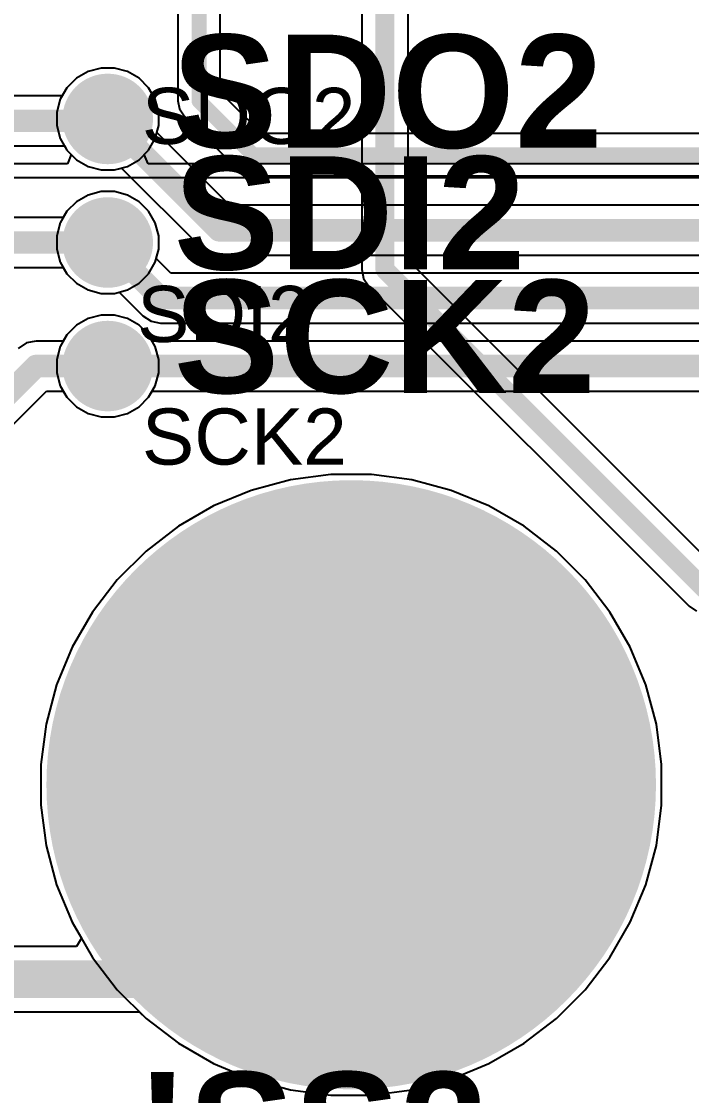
# Model space of a CAD drawing. Header units: inches. Extents: x -0.91 to 3.86, y -0.82 to 4.16.
# Drawn here: x 0.274 to 0.629, y 3.058 to 3.628 of the extents above; entities that cross this region are included whole.
import ezdxf

# ---------------------------------------------------------------- set-up
doc = ezdxf.new("R2010")
doc.units = ezdxf.units.IN
doc.header["$MEASUREMENT"] = 0
for name, color, linetype in [('Bottom Layer 1', 5, 'Continuous'), ('Bottom Solder', 6, 'Continuous'), ('GND+Signal', 16, 'Continuous'), ('Mechanical 17', 56, 'Continuous'), ('Multi-Layer', 9, 'Continuous'), ('Pad Holes', 156, 'Continuous'), ('PWR+Signal', 76, 'Continuous'), ('Top Layer 1', 1, 'Continuous'), ('Top Overlay', 2, 'Continuous'), ('Top Solder', 216, 'Continuous')]:
    doc.layers.add(name, color=color, linetype=linetype)
doc.styles.add('Arial', font='', dxfattribs={"height": 0.2})
doc.styles.add('Arial_Bold', font='', dxfattribs={"height": 0.2})
doc.styles.get('Arial').set_extended_font_data('Arial')
doc.styles.get('Arial_Bold').set_extended_font_data('Arial', bold=True)

# ---------------------------------------------------------------- blocks, each defined once
blk = doc.blocks.new('T____P______TH_1_8___H_________0_92___51')
at = {"layer": 'Bottom Layer 1'}
h = blk.add_hatch(color=5, dxfattribs=at)
edge = h.paths.add_edge_path()
edge.add_arc((0.233, -0.174), 0.02, 0, 360)
at = {"layer": 'Bottom Solder'}
h = blk.add_hatch(color=6, dxfattribs=at)
edge = h.paths.add_edge_path()
edge.add_arc((0.233, -0.174), 0.024, 0, 360)
at = {"layer": 'GND+Signal'}
h = blk.add_hatch(color=16, dxfattribs=at)
edge = h.paths.add_edge_path()
edge.add_arc((0.233, -0.174), 0.02, 0, 360)
at = {"layer": 'Multi-Layer'}
h = blk.add_hatch(color=9, dxfattribs=at)
edge = h.paths.add_edge_path()
edge.add_arc((0.233, -0.174), 0.02, 0, 360)
at = {"layer": 'Pad Holes'}
h = blk.add_hatch(color=7, dxfattribs=at)
edge = h.paths.add_edge_path()
edge.add_arc((0.233, -0.174), 0.01, 0, 360)
at = {"layer": 'PWR+Signal'}
h = blk.add_hatch(color=76, dxfattribs=at)
edge = h.paths.add_edge_path()
edge.add_arc((0.233, -0.174), 0.02, 0, 360)
at = {"layer": 'Top Layer 1'}
h = blk.add_hatch(color=1, dxfattribs=at)
edge = h.paths.add_edge_path()
edge.add_arc((0.233, -0.174), 0.02, 0, 360)
at = {"layer": 'Top Solder'}
h = blk.add_hatch(color=216, dxfattribs=at)
edge = h.paths.add_edge_path()
edge.add_arc((0.233, -0.174), 0.024, 0, 360)
blk = doc.blocks.new('T____P______TH_1_8___H_________0_92___52')
at = {"layer": 'Bottom Layer 1'}
h = blk.add_hatch(color=5, dxfattribs=at)
edge = h.paths.add_edge_path()
edge.add_arc((-0.008, 0.03), 0.02, 0, 360)
at = {"layer": 'Bottom Solder'}
h = blk.add_hatch(color=6, dxfattribs=at)
edge = h.paths.add_edge_path()
edge.add_arc((-0.008, 0.03), 0.024, 0, 360)
at = {"layer": 'GND+Signal'}
h = blk.add_hatch(color=16, dxfattribs=at)
edge = h.paths.add_edge_path()
edge.add_arc((-0.008, 0.03), 0.02, 0, 360)
at = {"layer": 'Multi-Layer'}
h = blk.add_hatch(color=9, dxfattribs=at)
edge = h.paths.add_edge_path()
edge.add_arc((-0.008, 0.03), 0.02, 0, 360)
at = {"layer": 'Pad Holes'}
h = blk.add_hatch(color=7, dxfattribs=at)
edge = h.paths.add_edge_path()
edge.add_arc((-0.008, 0.03), 0.01, 0, 360)
at = {"layer": 'PWR+Signal'}
h = blk.add_hatch(color=76, dxfattribs=at)
edge = h.paths.add_edge_path()
edge.add_arc((-0.008, 0.03), 0.02, 0, 360)
at = {"layer": 'Top Layer 1'}
h = blk.add_hatch(color=1, dxfattribs=at)
edge = h.paths.add_edge_path()
edge.add_arc((-0.008, 0.03), 0.02, 0, 360)
at = {"layer": 'Top Solder'}
h = blk.add_hatch(color=216, dxfattribs=at)
edge = h.paths.add_edge_path()
edge.add_arc((-0.008, 0.03), 0.024, 0, 360)
blk = doc.blocks.new('T____P______TH_1_8___H_________0_92___53')
at = {"layer": 'Bottom Layer 1'}
h = blk.add_hatch(color=5, dxfattribs=at)
edge = h.paths.add_edge_path()
edge.add_arc((-0.132, -0.121), 0.02, 0, 360)
at = {"layer": 'Bottom Solder'}
h = blk.add_hatch(color=6, dxfattribs=at)
edge = h.paths.add_edge_path()
edge.add_arc((-0.132, -0.121), 0.024, 0, 360)
at = {"layer": 'GND+Signal'}
h = blk.add_hatch(color=16, dxfattribs=at)
edge = h.paths.add_edge_path()
edge.add_arc((-0.132, -0.121), 0.02, 0, 360)
at = {"layer": 'Multi-Layer'}
h = blk.add_hatch(color=9, dxfattribs=at)
edge = h.paths.add_edge_path()
edge.add_arc((-0.132, -0.121), 0.02, 0, 360)
at = {"layer": 'Pad Holes'}
h = blk.add_hatch(color=7, dxfattribs=at)
edge = h.paths.add_edge_path()
edge.add_arc((-0.132, -0.121), 0.01, 0, 360)
at = {"layer": 'PWR+Signal'}
h = blk.add_hatch(color=76, dxfattribs=at)
edge = h.paths.add_edge_path()
edge.add_arc((-0.132, -0.121), 0.02, 0, 360)
at = {"layer": 'Top Layer 1'}
h = blk.add_hatch(color=1, dxfattribs=at)
edge = h.paths.add_edge_path()
edge.add_arc((-0.132, -0.121), 0.02, 0, 360)
at = {"layer": 'Top Solder'}
h = blk.add_hatch(color=216, dxfattribs=at)
edge = h.paths.add_edge_path()
edge.add_arc((-0.132, -0.121), 0.024, 0, 360)
blk = doc.blocks.new('M4_M________H____108')
at = {"layer": 'Bottom Layer 1'}
h = blk.add_hatch(color=5, dxfattribs=at)
edge = h.paths.add_edge_path()
edge.add_arc((-5.6346, 3.001), 0.15748, 0, 360)
at = {"layer": 'Bottom Solder'}
h = blk.add_hatch(color=6, dxfattribs=at)
edge = h.paths.add_edge_path()
edge.add_arc((-5.6346, 3.001), 0.16148, 0, 360)
at = {"layer": 'GND+Signal'}
h = blk.add_hatch(color=16, dxfattribs=at)
edge = h.paths.add_edge_path()
edge.add_arc((-5.6346, 3.001), 0.15748, 0, 360)
at = {"layer": 'Multi-Layer'}
h = blk.add_hatch(color=9, dxfattribs=at)
edge = h.paths.add_edge_path()
edge.add_arc((-5.6346, 3.001), 0.15748, 0, 360)
at = {"layer": 'Pad Holes'}
h = blk.add_hatch(color=7, dxfattribs=at)
edge = h.paths.add_edge_path()
edge.add_arc((-5.6346, 3.001), 0.08858, 0, 360)
at = {"layer": 'PWR+Signal'}
h = blk.add_hatch(color=76, dxfattribs=at)
edge = h.paths.add_edge_path()
edge.add_arc((-5.6346, 3.001), 0.15748, 0, 360)
at = {"layer": 'Top Layer 1'}
h = blk.add_hatch(color=1, dxfattribs=at)
edge = h.paths.add_edge_path()
edge.add_arc((-5.6346, 3.001), 0.15748, 0, 360)
at = {"layer": 'Top Solder'}
h = blk.add_hatch(color=216, dxfattribs=at)
edge = h.paths.add_edge_path()
edge.add_arc((-5.6346, 3.001), 0.16148, 0, 360)

msp = doc.modelspace()

# ---------------------------------------------------------------- linework, layer by layer
at = {"layer": 'Bottom Layer 1'}
for p, q in [((0.35721, 3.6924), (0.35721, 3.58558)), ((0.37964, 3.59022), (0.37964, 3.6924)), ((0.30958, 3.60116), (0.30342, 3.59761)), ((0.31645, 3.603), (0.30958, 3.60116)), ((0.32355, 3.603), (0.31645, 3.603)), ((0.33042, 3.60116), (0.32355, 3.603)), ((0.33658, 3.59761), (0.33042, 3.60116)), ((0.30342, 3.59761), (0.29839, 3.59258)), ((0.34161, 3.59258), (0.33658, 3.59761)), ((0.29839, 3.59258), (0.29484, 3.58642)), ((0.34516, 3.58642), (0.34161, 3.59258)), ((0.40165, 3.56822), (0.37964, 3.59022)), ((0.29484, 3.58642), (0.293, 3.57955)), ((0.347, 3.57955), (0.34516, 3.58642)), ((0.35721, 3.58558), (0.35721, 3.58558)), ((0.35721, 3.58558), (0.35806, 3.58128)), ((0.293, 3.57955), (0.293, 3.57245)), ((0.347, 3.57245), (0.347, 3.57955)), ((0.35806, 3.58128), (0.36049, 3.57764)), ((0.36049, 3.57764), (0.38907, 3.54907)), ((0.293, 3.57245), (0.29484, 3.56558)), ((0.34601, 3.56874), (0.347, 3.57245)), ((0.29484, 3.56558), (0.29839, 3.55942)), ((0.38449, 3.53025), (0.34601, 3.56874)), ((0.733, 3.56822), (0.40165, 3.56822)), ((0.29839, 3.55942), (0.30342, 3.55439)), ((0.30342, 3.55439), (0.30958, 3.55084)), ((0.30958, 3.55084), (0.31645, 3.549)), ((0.31645, 3.549), (0.32355, 3.549)), ((0.32355, 3.549), (0.32726, 3.54999)), ((0.32726, 3.54999), (0.36963, 3.50763)), ((0.38907, 3.54907), (0.39271, 3.54664)), ((0.39271, 3.54664), (0.397, 3.54578)), ((0.397, 3.54578), (0.397, 3.54578)), ((0.397, 3.54578), (0.72835, 3.54578)), ((0.31645, 3.5375), (0.30958, 3.53566)), ((0.32355, 3.5375), (0.31645, 3.5375)), ((0.33042, 3.53566), (0.32355, 3.5375)), ((0.30342, 3.53211), (0.29839, 3.52708)), ((0.30958, 3.53566), (0.30342, 3.53211)), ((0.33658, 3.53211), (0.33042, 3.53566)), ((0.34161, 3.52708), (0.33658, 3.53211)), ((0.29839, 3.52708), (0.29484, 3.52092)), ((0.34516, 3.52092), (0.34161, 3.52708)), ((0.65391, 3.53025), (0.38449, 3.53025)), ((0.29484, 3.52092), (0.293, 3.51405)), ((0.347, 3.51405), (0.34516, 3.52092)), ((0.293, 3.51405), (0.293, 3.50695)), ((0.347, 3.50695), (0.347, 3.51405)), ((0.36963, 3.50763), (0.37393, 3.50475)), ((0.293, 3.50695), (0.29484, 3.50008)), ((0.34569, 3.50206), (0.347, 3.50695)), ((0.35349, 3.49425), (0.34569, 3.50206)), ((0.37393, 3.50475), (0.379, 3.50375)), ((0.379, 3.50375), (0.64842, 3.50375)), ((0.29484, 3.50008), (0.29839, 3.49392)), ((0.29839, 3.49392), (0.30342, 3.48889)), ((0.639, 3.49425), (0.35349, 3.49425)), ((0.30342, 3.48889), (0.30958, 3.48534)), ((0.30958, 3.48534), (0.31645, 3.4835)), ((0.31645, 3.4835), (0.32355, 3.4835)), ((0.32355, 3.4835), (0.32608, 3.48418)), ((0.32608, 3.48418), (0.33863, 3.47163)), ((0.30958, 3.47016), (0.30342, 3.46661)), ((0.31645, 3.472), (0.30958, 3.47016)), ((0.32355, 3.472), (0.31645, 3.472)), ((0.33042, 3.47016), (0.32355, 3.472)), ((0.33658, 3.46661), (0.33042, 3.47016)), ((0.33863, 3.47163), (0.34293, 3.46875)), ((0.34293, 3.46875), (0.348, 3.46775)), ((0.348, 3.46775), (0.63351, 3.46775)), ((0.30342, 3.46661), (0.29839, 3.46158)), ((0.34161, 3.46158), (0.33658, 3.46661)), ((0.29839, 3.46158), (0.29484, 3.45542)), ((0.34516, 3.45542), (0.34161, 3.46158)), ((0.29484, 3.45542), (0.293, 3.44855)), ((0.347, 3.44855), (0.34516, 3.45542)), ((0.293, 3.44855), (0.293, 3.44145)), ((0.347, 3.44145), (0.347, 3.44855)), ((0.293, 3.44145), (0.29484, 3.43458)), ((0.34516, 3.43458), (0.347, 3.44145)), ((0.29484, 3.43458), (0.29839, 3.42842)), ((0.34161, 3.42842), (0.34516, 3.43458)), ((0.29839, 3.42842), (0.30342, 3.42339)), ((0.33658, 3.42339), (0.34161, 3.42842)), ((0.30342, 3.42339), (0.30958, 3.41984)), ((0.33042, 3.41984), (0.33658, 3.42339)), ((0.30958, 3.41984), (0.31645, 3.418)), ((0.31645, 3.418), (0.32355, 3.418)), ((0.32355, 3.418), (0.33042, 3.41984)), ((0.41684, 3.38467), (0.39602, 3.37909)), ((0.43822, 3.38748), (0.41684, 3.38467)), ((0.45978, 3.38748), (0.43822, 3.38748)), ((0.48116, 3.38467), (0.45978, 3.38748)), ((0.50198, 3.37909), (0.48116, 3.38467)), ((0.39602, 3.37909), (0.3761, 3.37083)), ((0.5219, 3.37083), (0.50198, 3.37909)), ((0.3761, 3.37083), (0.35742, 3.36005)), ((0.54058, 3.36005), (0.5219, 3.37083)), ((0.35742, 3.36005), (0.34032, 3.34693)), ((0.55768, 3.34693), (0.54058, 3.36005)), ((0.34032, 3.34693), (0.32507, 3.33168)), ((0.57293, 3.33168), (0.55768, 3.34693)), ((0.32507, 3.33168), (0.31195, 3.31458)), ((0.58605, 3.31458), (0.57293, 3.33168)), ((0.31195, 3.31458), (0.30117, 3.2959)), ((0.59684, 3.2959), (0.58605, 3.31458)), ((0.30117, 3.2959), (0.29292, 3.27598)), ((0.60509, 3.27598), (0.59684, 3.2959)), ((0.29292, 3.27598), (0.28733, 3.25516)), ((0.61067, 3.25516), (0.60509, 3.27598)), ((0.28733, 3.25516), (0.28452, 3.23378)), ((0.61348, 3.23378), (0.61067, 3.25516)), ((0.28452, 3.23378), (0.28452, 3.21222)), ((0.61348, 3.21222), (0.61348, 3.23378)), ((0.28452, 3.21222), (0.28733, 3.19084)), ((0.61067, 3.19084), (0.61348, 3.21222)), ((0.28733, 3.19084), (0.29292, 3.17002)), ((0.60509, 3.17002), (0.61067, 3.19084)), ((0.29292, 3.17002), (0.30117, 3.1501)), ((0.59684, 3.1501), (0.60509, 3.17002)), ((0.30117, 3.1501), (0.31195, 3.13142)), ((0.58605, 3.13142), (0.59684, 3.1501)), ((0.31195, 3.13142), (0.32507, 3.11432)), ((0.57293, 3.11432), (0.58605, 3.13142)), ((0.32507, 3.11432), (0.34032, 3.09907)), ((0.55768, 3.09907), (0.57293, 3.11432)), ((0.34032, 3.09907), (0.35742, 3.08595)), ((0.54058, 3.08595), (0.55768, 3.09907)), ((0.35742, 3.08595), (0.3761, 3.07517)), ((0.5219, 3.07517), (0.54058, 3.08595)), ((0.3761, 3.07517), (0.39602, 3.06691)), ((0.50198, 3.06691), (0.5219, 3.07517)), ((0.39602, 3.06691), (0.41684, 3.06133)), ((0.48116, 3.06133), (0.50198, 3.06691)), ((0.41684, 3.06133), (0.43822, 3.05852)), ((0.43822, 3.05852), (0.45978, 3.05852)), ((0.45978, 3.05852), (0.48116, 3.06133))]:
    msp.add_line(p, q, dxfattribs=at)
for points in [[(0.36842, 3.58558, 0.008, 0.008, 0), (0.36842, 3.73332, 0.008, 0.008, 0)], [(0.36842, 3.58558, 0.008, 0.008, 0), (0.397, 3.557, 0.008, 0.008, 0)], [(0.32, 3.576, 0.012, 0.012, 0), (0.379, 3.517, 0.012, 0.012, 0)], [(0.397, 3.557, 0.008, 0.008, 0), (0.733, 3.557, 0.008, 0.008, 0)], [(0.379, 3.517, 0.012, 0.012, 0), (0.65391, 3.517, 0.012, 0.012, 0)], [(0.32, 3.509, 0.012, 0.012, 0), (0.32, 3.5105, 0.012, 0.012, 0)], [(0.32, 3.509, 0.012, 0.012, 0), (0.348, 3.481, 0.012, 0.012, 0)], [(0.348, 3.481, 0.012, 0.012, 0), (0.639, 3.481, 0.012, 0.012, 0)]]:
    msp.add_lwpolyline(points, format="xyseb", dxfattribs=at)
for points in [[(0.36642, 3.58558, 0.004, 0.004, 1), (0.37042, 3.58558, 0.004, 0.004, 1)], [(0.36642, 3.58558, 0.004, 0.004, 1), (0.37042, 3.58558, 0.004, 0.004, 1)], [(0.317, 3.576, 0.006, 0.006, 1), (0.323, 3.576, 0.006, 0.006, 1)], [(0.395, 3.557, 0.004, 0.004, 1), (0.399, 3.557, 0.004, 0.004, 1)], [(0.395, 3.557, 0.004, 0.004, 1), (0.399, 3.557, 0.004, 0.004, 1)], [(0.376, 3.517, 0.006, 0.006, 1), (0.382, 3.517, 0.006, 0.006, 1)], [(0.376, 3.517, 0.006, 0.006, 1), (0.382, 3.517, 0.006, 0.006, 1)], [(0.317, 3.5105, 0.006, 0.006, 1), (0.323, 3.5105, 0.006, 0.006, 1)], [(0.317, 3.509, 0.006, 0.006, 1), (0.323, 3.509, 0.006, 0.006, 1)], [(0.317, 3.509, 0.006, 0.006, 1), (0.323, 3.509, 0.006, 0.006, 1)], [(0.345, 3.481, 0.006, 0.006, 1), (0.351, 3.481, 0.006, 0.006, 1)], [(0.345, 3.481, 0.006, 0.006, 1), (0.351, 3.481, 0.006, 0.006, 1)]]:
    msp.add_lwpolyline(points, format="xyseb", close=True, dxfattribs=at)
at = {"layer": 'GND+Signal'}
for p, q in [((0.30958, 3.60116), (0.30342, 3.59761)), ((0.31645, 3.603), (0.30958, 3.60116)), ((0.32355, 3.603), (0.31645, 3.603)), ((0.33042, 3.60116), (0.32355, 3.603)), ((0.33658, 3.59761), (0.33042, 3.60116)), ((0.30342, 3.59761), (0.29839, 3.59258)), ((0.34161, 3.59258), (0.33658, 3.59761)), ((0.29839, 3.59258), (0.29484, 3.58642)), ((0.34516, 3.58642), (0.34161, 3.59258)), ((0.29484, 3.58642), (0.293, 3.57955)), ((0.347, 3.57955), (0.34516, 3.58642)), ((0.293, 3.57955), (0.293, 3.57245)), ((0.347, 3.57245), (0.347, 3.57955)), ((0.293, 3.57245), (0.29484, 3.56558)), ((0.34516, 3.56558), (0.347, 3.57245)), ((0.29484, 3.56558), (0.29839, 3.55942)), ((0.34161, 3.55942), (0.34516, 3.56558)), ((0.29839, 3.55942), (0.30342, 3.55439)), ((0.33658, 3.55439), (0.34161, 3.55942)), ((0.30342, 3.55439), (0.30958, 3.55084)), ((0.33042, 3.55084), (0.33658, 3.55439)), ((0.30958, 3.55084), (0.31645, 3.549)), ((0.31645, 3.549), (0.32355, 3.549)), ((0.32355, 3.549), (0.33042, 3.55084)), ((0.31645, 3.5375), (0.30958, 3.53566)), ((0.32355, 3.5375), (0.31645, 3.5375)), ((0.33042, 3.53566), (0.32355, 3.5375)), ((0.30342, 3.53211), (0.29839, 3.52708)), ((0.30958, 3.53566), (0.30342, 3.53211)), ((0.33658, 3.53211), (0.33042, 3.53566)), ((0.34161, 3.52708), (0.33658, 3.53211)), ((0.29839, 3.52708), (0.29484, 3.52092)), ((0.34516, 3.52092), (0.34161, 3.52708)), ((0.29484, 3.52092), (0.293, 3.51405)), ((0.347, 3.51405), (0.34516, 3.52092)), ((0.293, 3.51405), (0.293, 3.50695)), ((0.347, 3.50695), (0.347, 3.51405)), ((0.293, 3.50695), (0.29484, 3.50008)), ((0.34516, 3.50008), (0.347, 3.50695)), ((0.29484, 3.50008), (0.29839, 3.49392)), ((0.34161, 3.49392), (0.34516, 3.50008)), ((0.29839, 3.49392), (0.30342, 3.48889)), ((0.33658, 3.48889), (0.34161, 3.49392)), ((0.30342, 3.48889), (0.30958, 3.48534)), ((0.30958, 3.48534), (0.31645, 3.4835)), ((0.32355, 3.4835), (0.33042, 3.48534)), ((0.33042, 3.48534), (0.33658, 3.48889)), ((0.31645, 3.4835), (0.32355, 3.4835)), ((0.30958, 3.47016), (0.30342, 3.46661)), ((0.31645, 3.472), (0.30958, 3.47016)), ((0.32355, 3.472), (0.31645, 3.472)), ((0.33042, 3.47016), (0.32355, 3.472)), ((0.33658, 3.46661), (0.33042, 3.47016)), ((0.30342, 3.46661), (0.29839, 3.46158)), ((0.34161, 3.46158), (0.33658, 3.46661)), ((0.29839, 3.46158), (0.29484, 3.45542)), ((0.34352, 3.45825), (0.34161, 3.46158)), ((1.273, 3.45825), (0.34352, 3.45825)), ((0.29484, 3.45542), (0.293, 3.44855)), ((0.293, 3.44855), (0.293, 3.44145)), ((0.293, 3.44145), (0.29484, 3.43458)), ((0.29484, 3.43458), (0.29839, 3.42842)), ((0.29839, 3.42842), (0.30342, 3.42339)), ((0.33658, 3.42339), (0.34161, 3.42842)), ((0.34161, 3.42842), (0.34352, 3.43175)), ((0.34352, 3.43175), (1.26751, 3.43175)), ((0.30342, 3.42339), (0.30958, 3.41984)), ((0.33042, 3.41984), (0.33658, 3.42339)), ((0.30958, 3.41984), (0.31645, 3.418)), ((0.31645, 3.418), (0.32355, 3.418)), ((0.32355, 3.418), (0.33042, 3.41984)), ((0.41684, 3.38467), (0.39602, 3.37909)), ((0.43822, 3.38748), (0.41684, 3.38467)), ((0.45978, 3.38748), (0.43822, 3.38748)), ((0.48116, 3.38467), (0.45978, 3.38748)), ((0.50198, 3.37909), (0.48116, 3.38467)), ((0.39602, 3.37909), (0.3761, 3.37083)), ((0.5219, 3.37083), (0.50198, 3.37909)), ((0.3761, 3.37083), (0.35742, 3.36005)), ((0.54058, 3.36005), (0.5219, 3.37083)), ((0.35742, 3.36005), (0.34032, 3.34693)), ((0.55768, 3.34693), (0.54058, 3.36005)), ((0.34032, 3.34693), (0.32507, 3.33168)), ((0.57293, 3.33168), (0.55768, 3.34693)), ((0.32507, 3.33168), (0.31195, 3.31458)), ((0.58605, 3.31458), (0.57293, 3.33168)), ((0.31195, 3.31458), (0.30117, 3.2959)), ((0.59684, 3.2959), (0.58605, 3.31458)), ((0.30117, 3.2959), (0.29292, 3.27598)), ((0.60509, 3.27598), (0.59684, 3.2959)), ((0.29292, 3.27598), (0.28733, 3.25516)), ((0.61067, 3.25516), (0.60509, 3.27598)), ((0.28733, 3.25516), (0.28452, 3.23378)), ((0.61348, 3.23378), (0.61067, 3.25516)), ((0.28452, 3.23378), (0.28452, 3.21222)), ((0.61348, 3.21222), (0.61348, 3.23378)), ((0.28452, 3.21222), (0.28733, 3.19084)), ((0.61067, 3.19084), (0.61348, 3.21222)), ((0.28733, 3.19084), (0.29292, 3.17002)), ((0.60509, 3.17002), (0.61067, 3.19084)), ((0.29292, 3.17002), (0.30117, 3.1501)), ((0.59684, 3.1501), (0.60509, 3.17002)), ((0.30117, 3.1501), (0.31195, 3.13142)), ((0.58605, 3.13142), (0.59684, 3.1501)), ((0.31195, 3.13142), (0.32507, 3.11432)), ((0.57293, 3.11432), (0.58605, 3.13142)), ((0.32507, 3.11432), (0.34032, 3.09907)), ((0.55768, 3.09907), (0.57293, 3.11432)), ((0.34032, 3.09907), (0.35742, 3.08595)), ((0.54058, 3.08595), (0.55768, 3.09907)), ((0.35742, 3.08595), (0.3761, 3.07517)), ((0.5219, 3.07517), (0.54058, 3.08595)), ((0.3761, 3.07517), (0.39602, 3.06691)), ((0.50198, 3.06691), (0.5219, 3.07517)), ((0.39602, 3.06691), (0.41684, 3.06133)), ((0.48116, 3.06133), (0.50198, 3.06691)), ((0.41684, 3.06133), (0.43822, 3.05852)), ((0.43822, 3.05852), (0.45978, 3.05852)), ((0.45978, 3.05852), (0.48116, 3.06133))]:
    msp.add_line(p, q, dxfattribs=at)
msp.add_lwpolyline([(0.32, 3.445, 0.012, 0.012, 0), (1.273, 3.445, 0.012, 0.012, 0)], format="xyseb", dxfattribs=at)
msp.add_lwpolyline([(0.317, 3.445, 0.006, 0.006, 1), (0.323, 3.445, 0.006, 0.006, 1)], format="xyseb", close=True, dxfattribs=at)
at = {"layer": 'PWR+Signal'}
for p, q in [((0.30958, 3.60116), (0.30342, 3.59761)), ((0.31645, 3.603), (0.30958, 3.60116)), ((0.32355, 3.603), (0.31645, 3.603)), ((0.33042, 3.60116), (0.32355, 3.603)), ((0.33658, 3.59761), (0.33042, 3.60116)), ((0.30342, 3.59761), (0.29839, 3.59258)), ((0.34161, 3.59258), (0.33658, 3.59761)), ((0.29839, 3.59258), (0.29484, 3.58642)), ((0.34516, 3.58642), (0.34161, 3.59258)), ((0.29484, 3.58642), (0.293, 3.57955)), ((0.347, 3.57955), (0.34516, 3.58642)), ((0.293, 3.57955), (0.293, 3.57245)), ((0.347, 3.57245), (0.347, 3.57955)), ((0.293, 3.57245), (0.29484, 3.56558)), ((0.34516, 3.56558), (0.347, 3.57245)), ((0.29484, 3.56558), (0.29839, 3.55942)), ((0.34161, 3.55942), (0.34516, 3.56558)), ((0.29839, 3.55942), (0.30068, 3.55714)), ((0.33932, 3.55714), (0.34161, 3.55942)), ((0.30068, 3.55714), (0.29861, 3.55214)), ((0.34139, 3.55214), (0.33932, 3.55714)), ((0.29861, 3.55214), (0.249, 3.55214)), ((2.1862, 3.55214), (0.34139, 3.55214)), ((0.249, 3.545), (2.1862, 3.545)), ((0.31645, 3.5375), (0.30958, 3.53566)), ((0.32355, 3.5375), (0.31645, 3.5375)), ((0.33042, 3.53566), (0.32355, 3.5375)), ((0.30342, 3.53211), (0.29839, 3.52708)), ((0.30958, 3.53566), (0.30342, 3.53211)), ((0.33658, 3.53211), (0.33042, 3.53566)), ((0.34161, 3.52708), (0.33658, 3.53211)), ((0.29839, 3.52708), (0.29484, 3.52092)), ((0.34516, 3.52092), (0.34161, 3.52708)), ((0.29484, 3.52092), (0.293, 3.51405)), ((0.347, 3.51405), (0.34516, 3.52092)), ((0.293, 3.51405), (0.293, 3.50695)), ((0.347, 3.50695), (0.347, 3.51405)), ((0.293, 3.50695), (0.29484, 3.50008)), ((0.34516, 3.50008), (0.347, 3.50695)), ((0.29484, 3.50008), (0.29839, 3.49392)), ((0.34161, 3.49392), (0.34516, 3.50008)), ((0.29839, 3.49392), (0.30342, 3.48889)), ((0.33658, 3.48889), (0.34161, 3.49392)), ((0.30342, 3.48889), (0.30958, 3.48534)), ((0.30958, 3.48534), (0.31645, 3.4835)), ((0.32355, 3.4835), (0.33042, 3.48534)), ((0.33042, 3.48534), (0.33658, 3.48889)), ((0.31645, 3.4835), (0.32355, 3.4835)), ((0.30958, 3.47016), (0.30342, 3.46661)), ((0.31645, 3.472), (0.30958, 3.47016)), ((0.32355, 3.472), (0.31645, 3.472)), ((0.33042, 3.47016), (0.32355, 3.472)), ((0.33658, 3.46661), (0.33042, 3.47016)), ((0.30342, 3.46661), (0.29839, 3.46158)), ((0.34161, 3.46158), (0.33658, 3.46661)), ((0.29839, 3.46158), (0.29484, 3.45542)), ((0.34516, 3.45542), (0.34161, 3.46158)), ((0.29484, 3.45542), (0.293, 3.44855)), ((0.347, 3.44855), (0.34516, 3.45542)), ((0.293, 3.44855), (0.293, 3.44145)), ((0.347, 3.44145), (0.347, 3.44855)), ((0.293, 3.44145), (0.29484, 3.43458)), ((0.34516, 3.43458), (0.347, 3.44145)), ((0.29484, 3.43458), (0.29839, 3.42842)), ((0.34161, 3.42842), (0.34516, 3.43458)), ((0.29839, 3.42842), (0.30342, 3.42339)), ((0.33658, 3.42339), (0.34161, 3.42842)), ((0.30342, 3.42339), (0.30958, 3.41984)), ((0.33042, 3.41984), (0.33658, 3.42339)), ((0.30958, 3.41984), (0.31645, 3.418)), ((0.31645, 3.418), (0.32355, 3.418)), ((0.32355, 3.418), (0.33042, 3.41984)), ((0.41684, 3.38467), (0.39602, 3.37909)), ((0.43822, 3.38748), (0.41684, 3.38467)), ((0.45978, 3.38748), (0.43822, 3.38748)), ((0.48116, 3.38467), (0.45978, 3.38748)), ((0.50198, 3.37909), (0.48116, 3.38467)), ((0.39602, 3.37909), (0.3761, 3.37083)), ((0.5219, 3.37083), (0.50198, 3.37909)), ((0.3761, 3.37083), (0.35742, 3.36005)), ((0.54058, 3.36005), (0.5219, 3.37083)), ((0.35742, 3.36005), (0.34032, 3.34693)), ((0.55768, 3.34693), (0.54058, 3.36005)), ((0.34032, 3.34693), (0.32507, 3.33168)), ((0.57293, 3.33168), (0.55768, 3.34693)), ((0.32507, 3.33168), (0.31195, 3.31458)), ((0.58605, 3.31458), (0.57293, 3.33168)), ((0.31195, 3.31458), (0.30117, 3.2959)), ((0.59684, 3.2959), (0.58605, 3.31458)), ((0.30117, 3.2959), (0.29292, 3.27598)), ((0.60509, 3.27598), (0.59684, 3.2959)), ((0.29292, 3.27598), (0.28733, 3.25516)), ((0.61067, 3.25516), (0.60509, 3.27598)), ((0.28733, 3.25516), (0.28452, 3.23378)), ((0.61348, 3.23378), (0.61067, 3.25516)), ((0.28452, 3.23378), (0.28452, 3.21222)), ((0.61348, 3.21222), (0.61348, 3.23378)), ((0.28452, 3.21222), (0.28733, 3.19084)), ((0.61067, 3.19084), (0.61348, 3.21222)), ((0.28733, 3.19084), (0.29292, 3.17002)), ((0.60509, 3.17002), (0.61067, 3.19084)), ((0.29292, 3.17002), (0.30117, 3.1501)), ((0.59684, 3.1501), (0.60509, 3.17002)), ((0.30117, 3.1501), (0.31195, 3.13142)), ((0.58605, 3.13142), (0.59684, 3.1501)), ((0.31195, 3.13142), (0.32507, 3.11432)), ((0.57293, 3.11432), (0.58605, 3.13142)), ((0.32507, 3.11432), (0.34032, 3.09907)), ((0.55768, 3.09907), (0.57293, 3.11432)), ((0.34032, 3.09907), (0.35742, 3.08595)), ((0.54058, 3.08595), (0.55768, 3.09907)), ((0.35742, 3.08595), (0.3761, 3.07517)), ((0.5219, 3.07517), (0.54058, 3.08595)), ((0.3761, 3.07517), (0.39602, 3.06691)), ((0.50198, 3.06691), (0.5219, 3.07517)), ((0.39602, 3.06691), (0.41684, 3.06133)), ((0.48116, 3.06133), (0.50198, 3.06691)), ((0.41684, 3.06133), (0.43822, 3.05852)), ((0.43822, 3.05852), (0.45978, 3.05852)), ((0.45978, 3.05852), (0.48116, 3.06133))]:
    msp.add_line(p, q, dxfattribs=at)
at = {"layer": 'Top Layer 1'}
for p, q in [((0.45462, 3.69267), (0.45462, 3.49615)), ((0.47909, 3.50122), (0.47909, 3.69267)), ((0.30958, 3.60116), (0.30342, 3.59761)), ((0.31645, 3.603), (0.30958, 3.60116)), ((0.32355, 3.603), (0.31645, 3.603)), ((0.33042, 3.60116), (0.32355, 3.603)), ((0.33658, 3.59761), (0.33042, 3.60116)), ((0.30342, 3.59761), (0.29839, 3.59258)), ((0.34161, 3.59258), (0.33658, 3.59761)), ((0.2959, 3.58825), (0.18531, 3.58825)), ((0.29839, 3.59258), (0.2959, 3.58825)), ((0.34516, 3.58642), (0.34161, 3.59258)), ((0.347, 3.57955), (0.34516, 3.58642)), ((0.347, 3.57245), (0.347, 3.57955)), ((0.34516, 3.56558), (0.347, 3.57245)), ((0.34161, 3.55942), (0.34516, 3.56558)), ((0.18531, 3.56175), (0.29705, 3.56175)), ((0.29705, 3.56175), (0.29839, 3.55942)), ((0.29839, 3.55942), (0.30342, 3.55439)), ((0.33658, 3.55439), (0.34161, 3.55942)), ((0.30342, 3.55439), (0.30958, 3.55084)), ((0.33042, 3.55084), (0.33658, 3.55439)), ((0.30958, 3.55084), (0.31645, 3.549)), ((0.31645, 3.549), (0.32355, 3.549)), ((0.32355, 3.549), (0.33042, 3.55084)), ((0.31645, 3.5375), (0.30958, 3.53566)), ((0.32355, 3.5375), (0.31645, 3.5375)), ((0.33042, 3.53566), (0.32355, 3.5375)), ((0.30342, 3.53211), (0.29839, 3.52708)), ((0.30958, 3.53566), (0.30342, 3.53211)), ((0.33658, 3.53211), (0.33042, 3.53566)), ((0.34161, 3.52708), (0.33658, 3.53211)), ((0.29839, 3.52708), (0.29648, 3.52375)), ((0.34516, 3.52092), (0.34161, 3.52708)), ((0.29648, 3.52375), (0.2505, 3.52375)), ((0.347, 3.51405), (0.34516, 3.52092)), ((0.347, 3.50695), (0.347, 3.51405)), ((0.34516, 3.50008), (0.347, 3.50695)), ((0.25599, 3.49725), (0.29648, 3.49725)), ((0.29648, 3.49725), (0.29839, 3.49392)), ((0.34161, 3.49392), (0.34516, 3.50008)), ((0.6417, 3.33861), (0.47909, 3.50122)), ((0.29839, 3.49392), (0.30342, 3.48889)), ((0.33658, 3.48889), (0.34161, 3.49392)), ((0.45462, 3.49615), (0.45555, 3.49147)), ((0.45555, 3.49147), (0.4582, 3.4875)), ((0.30342, 3.48889), (0.30958, 3.48534)), ((0.30958, 3.48534), (0.31645, 3.4835)), ((0.32355, 3.4835), (0.33042, 3.48534)), ((0.33042, 3.48534), (0.33658, 3.48889)), ((0.4582, 3.4875), (0.62798, 3.31772)), ((0.31645, 3.4835), (0.32355, 3.4835)), ((0.30958, 3.47016), (0.30342, 3.46661)), ((0.31645, 3.472), (0.30958, 3.47016)), ((0.32355, 3.472), (0.31645, 3.472)), ((0.33042, 3.47016), (0.32355, 3.472)), ((0.33658, 3.46661), (0.33042, 3.47016)), ((0.30342, 3.46661), (0.29839, 3.46158)), ((0.34161, 3.46158), (0.33658, 3.46661)), ((0.27693, 3.45725), (0.27263, 3.45437)), ((0.282, 3.45825), (0.27693, 3.45725)), ((0.29648, 3.45825), (0.282, 3.45825)), ((0.29839, 3.46158), (0.29648, 3.45825)), ((0.34516, 3.45542), (0.34161, 3.46158)), ((0.347, 3.44855), (0.34516, 3.45542)), ((0.347, 3.44145), (0.347, 3.44855)), ((0.34516, 3.43458), (0.347, 3.44145)), ((0.34161, 3.42842), (0.34516, 3.43458)), ((0.22137, 3.36563), (0.28749, 3.43175)), ((0.28749, 3.43175), (0.29648, 3.43175)), ((0.29648, 3.43175), (0.29839, 3.42842)), ((0.29839, 3.42842), (0.30342, 3.42339)), ((0.33658, 3.42339), (0.34161, 3.42842)), ((0.30342, 3.42339), (0.30958, 3.41984)), ((0.33042, 3.41984), (0.33658, 3.42339)), ((0.30958, 3.41984), (0.31645, 3.418)), ((0.31645, 3.418), (0.32355, 3.418)), ((0.32355, 3.418), (0.33042, 3.41984)), ((0.41684, 3.38467), (0.39602, 3.37909)), ((0.43822, 3.38748), (0.41684, 3.38467)), ((0.45978, 3.38748), (0.43822, 3.38748)), ((0.48116, 3.38467), (0.45978, 3.38748)), ((0.50198, 3.37909), (0.48116, 3.38467)), ((0.39602, 3.37909), (0.3761, 3.37083)), ((0.5219, 3.37083), (0.50198, 3.37909)), ((0.3761, 3.37083), (0.35742, 3.36005)), ((0.54058, 3.36005), (0.5219, 3.37083)), ((0.35742, 3.36005), (0.34032, 3.34693)), ((0.55768, 3.34693), (0.54058, 3.36005)), ((0.34032, 3.34693), (0.32507, 3.33168)), ((0.57293, 3.33168), (0.55768, 3.34693)), ((0.32507, 3.33168), (0.31195, 3.31458)), ((0.58605, 3.31458), (0.57293, 3.33168)), ((0.31195, 3.31458), (0.30117, 3.2959)), ((0.59684, 3.2959), (0.58605, 3.31458)), ((0.62798, 3.31772), (0.63195, 3.31507)), ((0.30117, 3.2959), (0.29292, 3.27598)), ((0.60509, 3.27598), (0.59684, 3.2959)), ((0.29292, 3.27598), (0.28733, 3.25516)), ((0.61067, 3.25516), (0.60509, 3.27598)), ((0.28733, 3.25516), (0.28452, 3.23378)), ((0.61348, 3.23378), (0.61067, 3.25516)), ((0.28452, 3.23378), (0.28452, 3.21222)), ((0.61348, 3.21222), (0.61348, 3.23378)), ((0.28452, 3.21222), (0.28733, 3.19084)), ((0.61067, 3.19084), (0.61348, 3.21222)), ((0.28733, 3.19084), (0.29292, 3.17002)), ((0.60509, 3.17002), (0.61067, 3.19084)), ((0.29292, 3.17002), (0.30117, 3.1501)), ((0.59684, 3.1501), (0.60509, 3.17002)), ((0.30117, 3.1501), (0.30604, 3.14166)), ((0.58605, 3.13142), (0.59684, 3.1501)), ((0.30604, 3.14166), (0.30354, 3.13733)), ((0.30354, 3.13733), (0.257, 3.13733)), ((0.57293, 3.11432), (0.58605, 3.13142)), ((0.55768, 3.09907), (0.57293, 3.11432)), ((0.257, 3.10267), (0.33672, 3.10267)), ((0.33672, 3.10267), (0.34032, 3.09907)), ((0.34032, 3.09907), (0.35742, 3.08595)), ((0.54058, 3.08595), (0.55768, 3.09907)), ((0.35742, 3.08595), (0.3761, 3.07517)), ((0.5219, 3.07517), (0.54058, 3.08595)), ((0.3761, 3.07517), (0.39602, 3.06691)), ((0.50198, 3.06691), (0.5219, 3.07517)), ((0.39602, 3.06691), (0.41684, 3.06133)), ((0.48116, 3.06133), (0.50198, 3.06691)), ((0.41684, 3.06133), (0.43822, 3.05852)), ((0.43822, 3.05852), (0.45978, 3.05852)), ((0.45978, 3.05852), (0.48116, 3.06133))]:
    msp.add_line(p, q, dxfattribs=at)
for points in [[(0.46685, 3.49615, 0.01, 0.01, 0), (0.46685, 3.73332, 0.01, 0.01, 0)], [(0.319, 3.575, 0.012, 0.012, 0), (0.32, 3.576, 0.012, 0.012, 0)], [(0.135, 3.575, 0.012, 0.012, 0), (0.319, 3.575, 0.012, 0.012, 0)], [(0.2505, 3.5105, 0.012, 0.012, 0), (0.32, 3.5105, 0.012, 0.012, 0)], [(0.46685, 3.49615, 0.01, 0.01, 0), (0.63663, 3.32637, 0.01, 0.01, 0)], [(0.212, 3.375, 0.012, 0.012, 0), (0.282, 3.445, 0.012, 0.012, 0)], [(0.282, 3.445, 0.012, 0.012, 0), (0.32, 3.445, 0.012, 0.012, 0)], [(0.346, 3.12, 0.02, 0.02, 0), (0.449, 3.223, 0.02, 0.02, 0)], [(0.23, 3.12, 0.02, 0.02, 0), (0.346, 3.12, 0.02, 0.02, 0)]]:
    msp.add_lwpolyline(points, format="xyseb", dxfattribs=at)
for points in [[(0.317, 3.576, 0.006, 0.006, 1), (0.323, 3.576, 0.006, 0.006, 1)], [(0.316, 3.575, 0.006, 0.006, 1), (0.322, 3.575, 0.006, 0.006, 1)], [(0.316, 3.575, 0.006, 0.006, 1), (0.322, 3.575, 0.006, 0.006, 1)], [(0.317, 3.5105, 0.006, 0.006, 1), (0.323, 3.5105, 0.006, 0.006, 1)], [(0.46435, 3.49615, 0.005, 0.005, 1), (0.46935, 3.49615, 0.005, 0.005, 1)], [(0.46435, 3.49615, 0.005, 0.005, 1), (0.46935, 3.49615, 0.005, 0.005, 1)], [(0.279, 3.445, 0.006, 0.006, 1), (0.285, 3.445, 0.006, 0.006, 1)], [(0.279, 3.445, 0.006, 0.006, 1), (0.285, 3.445, 0.006, 0.006, 1)], [(0.317, 3.445, 0.006, 0.006, 1), (0.323, 3.445, 0.006, 0.006, 1)], [(0.444, 3.223, 0.01, 0.01, 1), (0.454, 3.223, 0.01, 0.01, 1)], [(0.341, 3.12, 0.01, 0.01, 1), (0.351, 3.12, 0.01, 0.01, 1)], [(0.341, 3.12, 0.01, 0.01, 1), (0.351, 3.12, 0.01, 0.01, 1)]]:
    msp.add_lwpolyline(points, format="xyseb", close=True, dxfattribs=at)

# ---------------------------------------------------------------- block references
for name, p in [('T____P______TH_1_8___H_________0_92___51', (0.087, 3.75)), ('T____P______TH_1_8___H_________0_92___52', (0.328, 3.4805)), ('T____P______TH_1_8___H_________0_92___53', (0.452, 3.566)), ('M4_M________H____108', (6.0836, 0.222))]:
    msp.add_blockref(name, p)

# ---------------------------------------------------------------- texts
at = {"layer": 'Mechanical 17', "style": 'Arial'}
for s, p in [('SDO2', (0.3381, 3.56275)), ('SDI2', (0.33557, 3.45775)), ('SCK2', (0.3381, 3.39275))]:
    msp.add_text(s, height=0.02975, dxfattribs=at).set_placement(p)
at = {"layer": 'Top Overlay', "style": 'Arial_Bold'}
for s, p in [('SDO2', (0.354, 3.5607)), ('SDI2', (0.355, 3.4962)), ('SCK2', (0.355, 3.4307)), ('!SS2', (0.335, 3.0107))]:
    msp.add_text(s, height=0.06, dxfattribs=at).set_placement(p)

doc.saveas('drawing.dxf')
